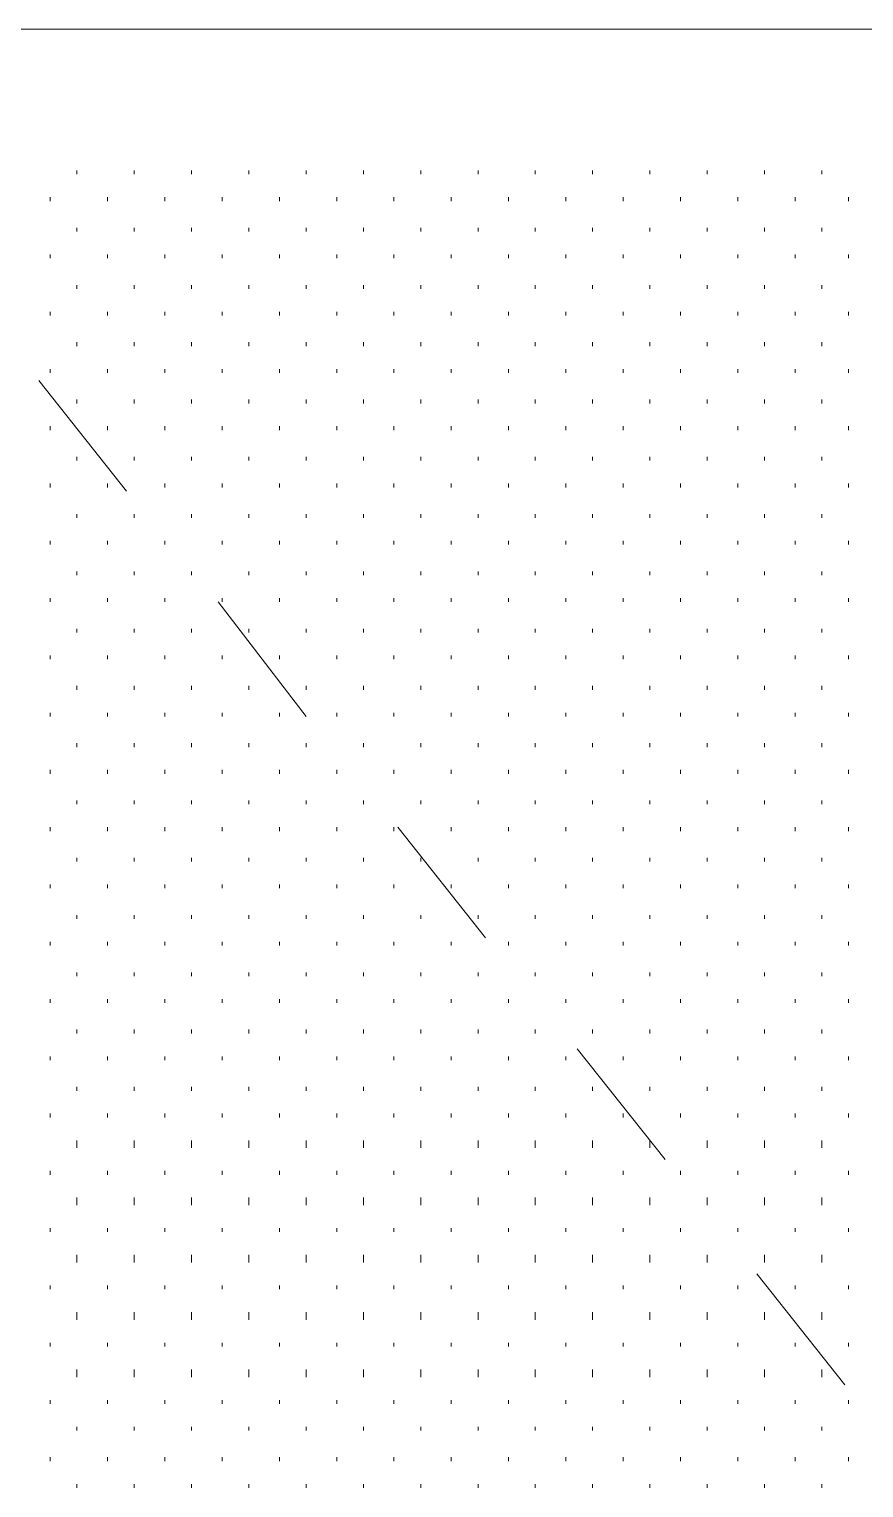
# Model space of a CAD drawing. Header units: inches. Extents: x -6061 to 13621, y -296 to 7483.
# Drawn here: x 12301.53 to 12319.03, y -60.05 to -29.46 of the extents above; entities that cross this region are included whole.
import ezdxf

# ---------------------------------------------------------------- set-up
doc = ezdxf.new("R2010")
doc.units = ezdxf.units.IN
doc.header["$MEASUREMENT"] = 0
doc.layers.get('0').update_dxf_attribs({"linetype": 'CONTINUOUS'})

msp = doc.modelspace()

# ---------------------------------------------------------------- linework, layer by layer
at = {"color": 7, "linetype": 'Continuous', "lineweight": 18, "true_color": 0x000007}
msp.add_line((12233.25347, -29.45513), (12336.32995, -29.45513), dxfattribs=at)
at = {"color": 7, "linetype": 'Continuous', "lineweight": 9, "true_color": 0x000007}
for p, q in [((12333.84714, -29.45513), (12297.80642, -29.45513)), ((12301.73085, -36.82345), (12303.57293, -39.14608)), ((12305.4951, -41.4687), (12307.33719, -43.87142)), ((12309.25936, -46.19404), (12311.10144, -48.51666)), ((12313.02361, -50.83929), (12314.86569, -53.16191)), ((12316.78786, -55.56463), (12318.62995, -57.88725))]:
    msp.add_line(p, q, dxfattribs=at)
at = {"color": 7, "linetype": 'Continuous', "lineweight": 9, "true_color": 0xffffff}
for p, q in [((12302.53176, -32.49857), (12302.53176, -32.41847)), ((12303.73311, -32.49857), (12303.73311, -32.41847)), ((12304.93447, -32.49857), (12304.93447, -32.41847)), ((12306.13583, -32.49857), (12306.13583, -32.41847)), ((12307.33719, -32.49857), (12307.33719, -32.41847)), ((12308.53854, -32.49857), (12308.53854, -32.41847)), ((12309.7399, -32.49857), (12309.7399, -32.41847)), ((12310.94126, -32.49857), (12310.94126, -32.41847)), ((12312.14262, -32.49857), (12312.14262, -32.41847)), ((12313.34397, -32.49857), (12313.34397, -32.41847)), ((12314.54533, -32.49857), (12314.54533, -32.41847)), ((12315.74669, -32.49857), (12315.74669, -32.41847)), ((12316.94805, -32.49857), (12316.94805, -32.41847)), ((12318.1494, -32.49857), (12318.1494, -32.41847)), ((12301.97112, -33.0592), (12301.97112, -32.97911)), ((12303.17248, -33.0592), (12303.17248, -32.97911)), ((12304.37384, -33.0592), (12304.37384, -32.97911)), ((12305.57519, -33.0592), (12305.57519, -32.97911)), ((12306.77655, -33.0592), (12306.77655, -32.97911)), ((12307.97791, -33.0592), (12307.97791, -32.97911)), ((12309.17927, -33.0592), (12309.17927, -32.97911)), ((12310.38062, -33.0592), (12310.38062, -32.97911)), ((12311.58198, -33.0592), (12311.58198, -32.97911)), ((12312.78334, -33.0592), (12312.78334, -32.97911)), ((12313.9847, -33.0592), (12313.9847, -32.97911)), ((12315.18605, -33.0592), (12315.18605, -32.97911)), ((12316.38741, -33.0592), (12316.38741, -32.97911)), ((12317.58877, -33.0592), (12317.58877, -32.97911)), ((12318.71004, -33.0592), (12318.71004, -32.97911)), ((12302.53176, -33.69992), (12302.53176, -33.61983)), ((12303.73311, -33.69992), (12303.73311, -33.61983)), ((12304.93447, -33.69992), (12304.93447, -33.61983)), ((12306.13583, -33.69992), (12306.13583, -33.61983)), ((12307.33719, -33.69992), (12307.33719, -33.61983)), ((12308.53854, -33.69992), (12308.53854, -33.61983)), ((12309.7399, -33.69992), (12309.7399, -33.61983)), ((12310.94126, -33.69992), (12310.94126, -33.61983)), ((12312.14262, -33.69992), (12312.14262, -33.61983)), ((12313.34397, -33.69992), (12313.34397, -33.61983)), ((12314.54533, -33.69992), (12314.54533, -33.61983)), ((12315.74669, -33.69992), (12315.74669, -33.61983)), ((12316.94805, -33.69992), (12316.94805, -33.61983)), ((12318.1494, -33.69992), (12318.1494, -33.61983)), ((12301.97112, -34.26056), (12301.97112, -34.18047)), ((12303.17248, -34.26056), (12303.17248, -34.18047)), ((12304.37384, -34.26056), (12304.37384, -34.18047)), ((12305.57519, -34.26056), (12305.57519, -34.18047)), ((12306.77655, -34.26056), (12306.77655, -34.18047)), ((12307.97791, -34.26056), (12307.97791, -34.18047)), ((12309.17927, -34.26056), (12309.17927, -34.18047)), ((12310.38062, -34.26056), (12310.38062, -34.18047)), ((12311.58198, -34.26056), (12311.58198, -34.18047)), ((12312.78334, -34.26056), (12312.78334, -34.18047)), ((12313.9847, -34.26056), (12313.9847, -34.18047)), ((12315.18605, -34.26056), (12315.18605, -34.18047)), ((12316.38741, -34.26056), (12316.38741, -34.18047)), ((12317.58877, -34.26056), (12317.58877, -34.18047)), ((12318.71004, -34.26056), (12318.71004, -34.18047)), ((12302.53176, -34.90128), (12302.53176, -34.82119)), ((12303.73311, -34.90128), (12303.73311, -34.82119)), ((12304.93447, -34.90128), (12304.93447, -34.82119)), ((12306.13583, -34.90128), (12306.13583, -34.82119)), ((12307.33719, -34.90128), (12307.33719, -34.82119)), ((12308.53854, -34.90128), (12308.53854, -34.82119)), ((12309.7399, -34.90128), (12309.7399, -34.82119)), ((12310.94126, -34.90128), (12310.94126, -34.82119)), ((12312.14262, -34.90128), (12312.14262, -34.82119)), ((12313.34397, -34.90128), (12313.34397, -34.82119)), ((12314.54533, -34.90128), (12314.54533, -34.82119)), ((12315.74669, -34.90128), (12315.74669, -34.82119)), ((12316.94805, -34.90128), (12316.94805, -34.82119)), ((12318.1494, -34.90128), (12318.1494, -34.82119)), ((12301.97112, -35.46191), (12301.97112, -35.38182)), ((12303.17248, -35.46191), (12303.17248, -35.38182)), ((12304.37384, -35.46191), (12304.37384, -35.38182)), ((12305.57519, -35.46191), (12305.57519, -35.38182)), ((12306.77655, -35.46191), (12306.77655, -35.38182)), ((12307.97791, -35.46191), (12307.97791, -35.38182)), ((12309.17927, -35.46191), (12309.17927, -35.38182)), ((12310.38062, -35.46191), (12310.38062, -35.38182)), ((12311.58198, -35.46191), (12311.58198, -35.38182)), ((12312.78334, -35.46191), (12312.78334, -35.38182)), ((12313.9847, -35.46191), (12313.9847, -35.38182)), ((12315.18605, -35.46191), (12315.18605, -35.38182)), ((12316.38741, -35.46191), (12316.38741, -35.38182)), ((12317.58877, -35.46191), (12317.58877, -35.38182)), ((12318.71004, -35.46191), (12318.71004, -35.38182)), ((12302.53176, -36.10264), (12302.53176, -36.02255)), ((12303.73311, -36.10264), (12303.73311, -36.02255)), ((12304.93447, -36.10264), (12304.93447, -36.02255)), ((12306.13583, -36.10264), (12306.13583, -36.02255)), ((12307.33719, -36.10264), (12307.33719, -36.02255)), ((12308.53854, -36.10264), (12308.53854, -36.02255)), ((12309.7399, -36.10264), (12309.7399, -36.02255)), ((12310.94126, -36.10264), (12310.94126, -36.02255)), ((12312.14262, -36.10264), (12312.14262, -36.02255)), ((12313.34397, -36.10264), (12313.34397, -36.02255)), ((12314.54533, -36.10264), (12314.54533, -36.02255)), ((12315.74669, -36.10264), (12315.74669, -36.02255)), ((12316.94805, -36.10264), (12316.94805, -36.02255)), ((12318.1494, -36.10264), (12318.1494, -36.02255)), ((12301.97112, -36.66327), (12301.97112, -36.58318)), ((12303.17248, -36.66327), (12303.17248, -36.58318)), ((12304.37384, -36.66327), (12304.37384, -36.58318)), ((12305.57519, -36.66327), (12305.57519, -36.58318)), ((12306.77655, -36.66327), (12306.77655, -36.58318)), ((12307.97791, -36.66327), (12307.97791, -36.58318)), ((12309.17927, -36.66327), (12309.17927, -36.58318)), ((12310.38062, -36.66327), (12310.38062, -36.58318)), ((12311.58198, -36.66327), (12311.58198, -36.58318)), ((12312.78334, -36.66327), (12312.78334, -36.58318)), ((12313.9847, -36.66327), (12313.9847, -36.58318)), ((12315.18605, -36.66327), (12315.18605, -36.58318)), ((12316.38741, -36.66327), (12316.38741, -36.58318)), ((12317.58877, -36.66327), (12317.58877, -36.58318)), ((12318.71004, -36.66327), (12318.71004, -36.58318)), ((12302.53176, -37.30399), (12302.53176, -37.2239)), ((12303.73311, -37.30399), (12303.73311, -37.2239)), ((12304.93447, -37.30399), (12304.93447, -37.2239)), ((12306.13583, -37.30399), (12306.13583, -37.2239)), ((12307.33719, -37.30399), (12307.33719, -37.2239)), ((12308.53854, -37.30399), (12308.53854, -37.2239)), ((12309.7399, -37.30399), (12309.7399, -37.2239)), ((12310.94126, -37.30399), (12310.94126, -37.2239)), ((12312.14262, -37.30399), (12312.14262, -37.2239)), ((12313.34397, -37.30399), (12313.34397, -37.2239)), ((12314.54533, -37.30399), (12314.54533, -37.2239)), ((12315.74669, -37.30399), (12315.74669, -37.2239)), ((12316.94805, -37.30399), (12316.94805, -37.2239)), ((12318.1494, -37.30399), (12318.1494, -37.2239)), ((12301.97112, -37.86463), (12301.97112, -37.78454)), ((12303.17248, -37.86463), (12303.17248, -37.78454)), ((12304.37384, -37.86463), (12304.37384, -37.78454)), ((12305.57519, -37.86463), (12305.57519, -37.78454)), ((12306.77655, -37.86463), (12306.77655, -37.78454)), ((12307.97791, -37.86463), (12307.97791, -37.78454)), ((12309.17927, -37.86463), (12309.17927, -37.78454)), ((12310.38062, -37.86463), (12310.38062, -37.78454)), ((12311.58198, -37.86463), (12311.58198, -37.78454)), ((12312.78334, -37.86463), (12312.78334, -37.78454)), ((12313.9847, -37.86463), (12313.9847, -37.78454)), ((12315.18605, -37.86463), (12315.18605, -37.78454)), ((12316.38741, -37.86463), (12316.38741, -37.78454)), ((12317.58877, -37.86463), (12317.58877, -37.78454)), ((12318.71004, -37.86463), (12318.71004, -37.78454)), ((12302.53176, -38.50535), (12302.53176, -38.42526)), ((12303.73311, -38.50535), (12303.73311, -38.42526)), ((12304.93447, -38.50535), (12304.93447, -38.42526)), ((12306.13583, -38.50535), (12306.13583, -38.42526)), ((12307.33719, -38.50535), (12307.33719, -38.42526)), ((12308.53854, -38.50535), (12308.53854, -38.42526)), ((12309.7399, -38.50535), (12309.7399, -38.42526)), ((12310.94126, -38.50535), (12310.94126, -38.42526)), ((12312.14262, -38.50535), (12312.14262, -38.42526)), ((12313.34397, -38.50535), (12313.34397, -38.42526)), ((12314.54533, -38.50535), (12314.54533, -38.42526)), ((12315.74669, -38.50535), (12315.74669, -38.42526)), ((12316.94805, -38.50535), (12316.94805, -38.42526)), ((12318.1494, -38.50535), (12318.1494, -38.42526)), ((12301.97112, -39.06599), (12301.97112, -38.9859)), ((12303.17248, -39.06599), (12303.17248, -38.9859)), ((12304.37384, -39.06599), (12304.37384, -38.9859)), ((12305.57519, -39.06599), (12305.57519, -38.9859)), ((12306.77655, -39.06599), (12306.77655, -38.9859)), ((12307.97791, -39.06599), (12307.97791, -38.9859)), ((12309.17927, -39.06599), (12309.17927, -38.9859)), ((12310.38062, -39.06599), (12310.38062, -38.9859)), ((12311.58198, -39.06599), (12311.58198, -38.9859)), ((12312.78334, -39.06599), (12312.78334, -38.9859)), ((12313.9847, -39.06599), (12313.9847, -38.9859)), ((12315.18605, -39.06599), (12315.18605, -38.9859)), ((12316.38741, -39.06599), (12316.38741, -38.9859)), ((12317.58877, -39.06599), (12317.58877, -38.9859)), ((12318.71004, -39.06599), (12318.71004, -38.9859)), ((12302.53176, -39.70671), (12302.53176, -39.62662)), ((12303.73311, -39.70671), (12303.73311, -39.62662)), ((12304.93447, -39.70671), (12304.93447, -39.62662)), ((12306.13583, -39.70671), (12306.13583, -39.62662)), ((12307.33719, -39.70671), (12307.33719, -39.62662)), ((12308.53854, -39.70671), (12308.53854, -39.62662)), ((12309.7399, -39.70671), (12309.7399, -39.62662)), ((12310.94126, -39.70671), (12310.94126, -39.62662)), ((12312.14262, -39.70671), (12312.14262, -39.62662)), ((12313.34397, -39.70671), (12313.34397, -39.62662)), ((12314.54533, -39.70671), (12314.54533, -39.62662)), ((12315.74669, -39.70671), (12315.74669, -39.62662)), ((12316.94805, -39.70671), (12316.94805, -39.62662)), ((12318.1494, -39.70671), (12318.1494, -39.62662)), ((12301.97112, -40.26734), (12301.97112, -40.18725)), ((12303.17248, -40.26734), (12303.17248, -40.18725)), ((12304.37384, -40.26734), (12304.37384, -40.18725)), ((12305.57519, -40.26734), (12305.57519, -40.18725)), ((12306.77655, -40.26734), (12306.77655, -40.18725)), ((12307.97791, -40.26734), (12307.97791, -40.18725)), ((12309.17927, -40.26734), (12309.17927, -40.18725)), ((12310.38062, -40.26734), (12310.38062, -40.18725)), ((12311.58198, -40.26734), (12311.58198, -40.18725)), ((12312.78334, -40.26734), (12312.78334, -40.18725)), ((12313.9847, -40.26734), (12313.9847, -40.18725)), ((12315.18605, -40.26734), (12315.18605, -40.18725)), ((12316.38741, -40.26734), (12316.38741, -40.18725)), ((12317.58877, -40.26734), (12317.58877, -40.18725)), ((12318.71004, -40.26734), (12318.71004, -40.18725)), ((12302.53176, -40.90807), (12302.53176, -40.82798)), ((12303.73311, -40.90807), (12303.73311, -40.82798)), ((12304.93447, -40.90807), (12304.93447, -40.82798)), ((12306.13583, -40.90807), (12306.13583, -40.82798)), ((12307.33719, -40.90807), (12307.33719, -40.82798)), ((12308.53854, -40.90807), (12308.53854, -40.82798)), ((12309.7399, -40.90807), (12309.7399, -40.82798)), ((12310.94126, -40.90807), (12310.94126, -40.82798)), ((12312.14262, -40.90807), (12312.14262, -40.82798)), ((12313.34397, -40.90807), (12313.34397, -40.82798)), ((12314.54533, -40.90807), (12314.54533, -40.82798)), ((12315.74669, -40.90807), (12315.74669, -40.82798)), ((12316.94805, -40.90807), (12316.94805, -40.82798)), ((12318.1494, -40.90807), (12318.1494, -40.82798)), ((12301.97112, -41.4687), (12301.97112, -41.38861)), ((12303.17248, -41.4687), (12303.17248, -41.38861)), ((12304.37384, -41.4687), (12304.37384, -41.38861)), ((12305.57519, -41.4687), (12305.57519, -41.38861)), ((12306.77655, -41.4687), (12306.77655, -41.38861)), ((12307.97791, -41.4687), (12307.97791, -41.38861)), ((12309.17927, -41.4687), (12309.17927, -41.38861)), ((12310.38062, -41.4687), (12310.38062, -41.38861)), ((12311.58198, -41.4687), (12311.58198, -41.38861)), ((12312.78334, -41.4687), (12312.78334, -41.38861)), ((12313.9847, -41.4687), (12313.9847, -41.38861)), ((12315.18605, -41.4687), (12315.18605, -41.38861)), ((12316.38741, -41.4687), (12316.38741, -41.38861)), ((12317.58877, -41.4687), (12317.58877, -41.38861)), ((12318.71004, -41.4687), (12318.71004, -41.38861)), ((12302.53176, -42.10942), (12302.53176, -42.02933)), ((12303.73311, -42.10942), (12303.73311, -42.02933)), ((12304.93447, -42.10942), (12304.93447, -42.02933)), ((12306.13583, -42.10942), (12306.13583, -42.02933)), ((12307.33719, -42.10942), (12307.33719, -42.02933)), ((12308.53854, -42.10942), (12308.53854, -42.02933)), ((12309.7399, -42.10942), (12309.7399, -42.02933)), ((12310.94126, -42.10942), (12310.94126, -42.02933)), ((12312.14262, -42.10942), (12312.14262, -42.02933)), ((12313.34397, -42.10942), (12313.34397, -42.02933)), ((12314.54533, -42.10942), (12314.54533, -42.02933)), ((12315.74669, -42.10942), (12315.74669, -42.02933)), ((12316.94805, -42.10942), (12316.94805, -42.02933)), ((12318.1494, -42.10942), (12318.1494, -42.02933)), ((12301.97112, -42.67006), (12301.97112, -42.58997)), ((12303.17248, -42.67006), (12303.17248, -42.58997)), ((12304.37384, -42.67006), (12304.37384, -42.58997)), ((12305.57519, -42.67006), (12305.57519, -42.58997)), ((12306.77655, -42.67006), (12306.77655, -42.58997)), ((12307.97791, -42.67006), (12307.97791, -42.58997)), ((12309.17927, -42.67006), (12309.17927, -42.58997)), ((12310.38062, -42.67006), (12310.38062, -42.58997)), ((12311.58198, -42.67006), (12311.58198, -42.58997)), ((12312.78334, -42.67006), (12312.78334, -42.58997)), ((12313.9847, -42.67006), (12313.9847, -42.58997)), ((12315.18605, -42.67006), (12315.18605, -42.58997)), ((12316.38741, -42.67006), (12316.38741, -42.58997)), ((12317.58877, -42.67006), (12317.58877, -42.58997)), ((12318.71004, -42.67006), (12318.71004, -42.58997)), ((12302.53176, -43.31078), (12302.53176, -43.23069)), ((12303.73311, -43.31078), (12303.73311, -43.23069)), ((12304.93447, -43.31078), (12304.93447, -43.23069)), ((12306.13583, -43.31078), (12306.13583, -43.23069)), ((12307.33719, -43.31078), (12307.33719, -43.23069)), ((12308.53854, -43.31078), (12308.53854, -43.23069)), ((12309.7399, -43.31078), (12309.7399, -43.23069)), ((12310.94126, -43.31078), (12310.94126, -43.23069)), ((12312.14262, -43.31078), (12312.14262, -43.23069)), ((12313.34397, -43.31078), (12313.34397, -43.23069)), ((12314.54533, -43.31078), (12314.54533, -43.23069)), ((12315.74669, -43.31078), (12315.74669, -43.23069)), ((12316.94805, -43.31078), (12316.94805, -43.23069)), ((12318.1494, -43.31078), (12318.1494, -43.23069)), ((12301.97112, -43.87142), (12301.97112, -43.79133)), ((12303.17248, -43.87142), (12303.17248, -43.79133)), ((12304.37384, -43.87142), (12304.37384, -43.79133)), ((12305.57519, -43.87142), (12305.57519, -43.79133)), ((12306.77655, -43.87142), (12306.77655, -43.79133)), ((12307.97791, -43.87142), (12307.97791, -43.79133)), ((12309.17927, -43.87142), (12309.17927, -43.79133)), ((12310.38062, -43.87142), (12310.38062, -43.79133)), ((12311.58198, -43.87142), (12311.58198, -43.79133)), ((12312.78334, -43.87142), (12312.78334, -43.79133)), ((12313.9847, -43.87142), (12313.9847, -43.79133)), ((12315.18605, -43.87142), (12315.18605, -43.79133)), ((12316.38741, -43.87142), (12316.38741, -43.79133)), ((12317.58877, -43.87142), (12317.58877, -43.79133)), ((12318.71004, -43.87142), (12318.71004, -43.79133)), ((12302.53176, -44.51214), (12302.53176, -44.43205)), ((12303.73311, -44.51214), (12303.73311, -44.43205)), ((12304.93447, -44.51214), (12304.93447, -44.43205)), ((12306.13583, -44.51214), (12306.13583, -44.43205)), ((12307.33719, -44.51214), (12307.33719, -44.43205)), ((12308.53854, -44.51214), (12308.53854, -44.43205)), ((12309.7399, -44.51214), (12309.7399, -44.43205)), ((12310.94126, -44.51214), (12310.94126, -44.43205)), ((12312.14262, -44.51214), (12312.14262, -44.43205)), ((12313.34397, -44.51214), (12313.34397, -44.43205)), ((12314.54533, -44.51214), (12314.54533, -44.43205)), ((12315.74669, -44.51214), (12315.74669, -44.43205)), ((12316.94805, -44.51214), (12316.94805, -44.43205)), ((12318.1494, -44.51214), (12318.1494, -44.43205)), ((12301.97112, -45.07277), (12301.97112, -44.99268)), ((12303.17248, -45.07277), (12303.17248, -44.99268)), ((12304.37384, -45.07277), (12304.37384, -44.99268)), ((12305.57519, -45.07277), (12305.57519, -44.99268)), ((12306.77655, -45.07277), (12306.77655, -44.99268)), ((12307.97791, -45.07277), (12307.97791, -44.99268)), ((12309.17927, -45.07277), (12309.17927, -44.99268)), ((12310.38062, -45.07277), (12310.38062, -44.99268)), ((12311.58198, -45.07277), (12311.58198, -44.99268)), ((12312.78334, -45.07277), (12312.78334, -44.99268)), ((12313.9847, -45.07277), (12313.9847, -44.99268)), ((12315.18605, -45.07277), (12315.18605, -44.99268)), ((12316.38741, -45.07277), (12316.38741, -44.99268)), ((12317.58877, -45.07277), (12317.58877, -44.99268)), ((12318.71004, -45.07277), (12318.71004, -44.99268)), ((12302.53176, -45.7135), (12302.53176, -45.63341)), ((12303.73311, -45.7135), (12303.73311, -45.63341)), ((12304.93447, -45.7135), (12304.93447, -45.63341)), ((12306.13583, -45.7135), (12306.13583, -45.63341)), ((12307.33719, -45.7135), (12307.33719, -45.63341)), ((12308.53854, -45.7135), (12308.53854, -45.63341)), ((12309.7399, -45.7135), (12309.7399, -45.63341)), ((12310.94126, -45.7135), (12310.94126, -45.63341)), ((12312.14262, -45.7135), (12312.14262, -45.63341)), ((12313.34397, -45.7135), (12313.34397, -45.63341)), ((12314.54533, -45.7135), (12314.54533, -45.63341)), ((12315.74669, -45.7135), (12315.74669, -45.63341)), ((12316.94805, -45.7135), (12316.94805, -45.63341)), ((12318.1494, -45.7135), (12318.1494, -45.63341)), ((12301.97112, -46.27413), (12301.97112, -46.19404)), ((12303.17248, -46.27413), (12303.17248, -46.19404)), ((12304.37384, -46.27413), (12304.37384, -46.19404)), ((12305.57519, -46.27413), (12305.57519, -46.19404)), ((12306.77655, -46.27413), (12306.77655, -46.19404)), ((12307.97791, -46.27413), (12307.97791, -46.19404)), ((12309.17927, -46.27413), (12309.17927, -46.19404)), ((12310.38062, -46.27413), (12310.38062, -46.19404)), ((12311.58198, -46.27413), (12311.58198, -46.19404)), ((12312.78334, -46.27413), (12312.78334, -46.19404)), ((12313.9847, -46.27413), (12313.9847, -46.19404)), ((12315.18605, -46.27413), (12315.18605, -46.19404)), ((12316.38741, -46.27413), (12316.38741, -46.19404)), ((12317.58877, -46.27413), (12317.58877, -46.19404)), ((12318.71004, -46.27413), (12318.71004, -46.19404)), ((12302.53176, -46.91485), (12302.53176, -46.83476)), ((12303.73311, -46.91485), (12303.73311, -46.83476)), ((12304.93447, -46.91485), (12304.93447, -46.83476)), ((12306.13583, -46.91485), (12306.13583, -46.83476)), ((12307.33719, -46.91485), (12307.33719, -46.83476)), ((12308.53854, -46.91485), (12308.53854, -46.83476)), ((12309.7399, -46.91485), (12309.7399, -46.83476)), ((12310.94126, -46.91485), (12310.94126, -46.83476)), ((12312.14262, -46.91485), (12312.14262, -46.83476)), ((12313.34397, -46.91485), (12313.34397, -46.83476)), ((12314.54533, -46.91485), (12314.54533, -46.83476)), ((12315.74669, -46.91485), (12315.74669, -46.83476)), ((12316.94805, -46.91485), (12316.94805, -46.83476)), ((12318.1494, -46.91485), (12318.1494, -46.83476)), ((12301.97112, -47.47549), (12301.97112, -47.3954)), ((12303.17248, -47.47549), (12303.17248, -47.3954)), ((12304.37384, -47.47549), (12304.37384, -47.3954)), ((12305.57519, -47.47549), (12305.57519, -47.3954)), ((12306.77655, -47.47549), (12306.77655, -47.3954)), ((12307.97791, -47.47549), (12307.97791, -47.3954)), ((12309.17927, -47.47549), (12309.17927, -47.3954)), ((12310.38062, -47.47549), (12310.38062, -47.3954)), ((12311.58198, -47.47549), (12311.58198, -47.3954)), ((12312.78334, -47.47549), (12312.78334, -47.3954)), ((12313.9847, -47.47549), (12313.9847, -47.3954)), ((12315.18605, -47.47549), (12315.18605, -47.3954)), ((12316.38741, -47.47549), (12316.38741, -47.3954)), ((12317.58877, -47.47549), (12317.58877, -47.3954)), ((12318.71004, -47.47549), (12318.71004, -47.3954)), ((12302.53176, -48.11621), (12302.53176, -48.03612)), ((12303.73311, -48.11621), (12303.73311, -48.03612)), ((12304.93447, -48.11621), (12304.93447, -48.03612)), ((12306.13583, -48.11621), (12306.13583, -48.03612)), ((12307.33719, -48.11621), (12307.33719, -48.03612)), ((12308.53854, -48.11621), (12308.53854, -48.03612)), ((12309.7399, -48.11621), (12309.7399, -48.03612)), ((12310.94126, -48.11621), (12310.94126, -48.03612)), ((12312.14262, -48.11621), (12312.14262, -48.03612)), ((12313.34397, -48.11621), (12313.34397, -48.03612)), ((12314.54533, -48.11621), (12314.54533, -48.03612)), ((12315.74669, -48.11621), (12315.74669, -48.03612)), ((12316.94805, -48.11621), (12316.94805, -48.03612)), ((12318.1494, -48.11621), (12318.1494, -48.03612)), ((12301.97112, -48.67685), (12301.97112, -48.59676)), ((12303.17248, -48.67685), (12303.17248, -48.59676)), ((12304.37384, -48.67685), (12304.37384, -48.59676)), ((12305.57519, -48.67685), (12305.57519, -48.59676)), ((12306.77655, -48.67685), (12306.77655, -48.59676)), ((12307.97791, -48.67685), (12307.97791, -48.59676)), ((12309.17927, -48.67685), (12309.17927, -48.59676)), ((12310.38062, -48.67685), (12310.38062, -48.59676)), ((12311.58198, -48.67685), (12311.58198, -48.59676)), ((12312.78334, -48.67685), (12312.78334, -48.59676)), ((12313.9847, -48.67685), (12313.9847, -48.59676)), ((12315.18605, -48.67685), (12315.18605, -48.59676)), ((12316.38741, -48.67685), (12316.38741, -48.59676)), ((12317.58877, -48.67685), (12317.58877, -48.59676)), ((12318.71004, -48.67685), (12318.71004, -48.59676)), ((12302.53176, -49.31757), (12302.53176, -49.23748)), ((12303.73311, -49.31757), (12303.73311, -49.23748)), ((12304.93447, -49.31757), (12304.93447, -49.23748)), ((12306.13583, -49.31757), (12306.13583, -49.23748)), ((12307.33719, -49.31757), (12307.33719, -49.23748)), ((12308.53854, -49.31757), (12308.53854, -49.23748)), ((12309.7399, -49.31757), (12309.7399, -49.23748)), ((12310.94126, -49.31757), (12310.94126, -49.23748)), ((12312.14262, -49.31757), (12312.14262, -49.23748)), ((12313.34397, -49.31757), (12313.34397, -49.23748)), ((12314.54533, -49.31757), (12314.54533, -49.23748)), ((12315.74669, -49.31757), (12315.74669, -49.23748)), ((12316.94805, -49.31757), (12316.94805, -49.23748)), ((12318.1494, -49.31757), (12318.1494, -49.23748)), ((12301.97112, -49.8782), (12301.97112, -49.79811)), ((12303.17248, -49.8782), (12303.17248, -49.79811)), ((12304.37384, -49.8782), (12304.37384, -49.79811)), ((12305.57519, -49.8782), (12305.57519, -49.79811)), ((12306.77655, -49.8782), (12306.77655, -49.79811)), ((12307.97791, -49.8782), (12307.97791, -49.79811)), ((12309.17927, -49.8782), (12309.17927, -49.79811)), ((12310.38062, -49.8782), (12310.38062, -49.79811)), ((12311.58198, -49.8782), (12311.58198, -49.79811)), ((12312.78334, -49.8782), (12312.78334, -49.79811)), ((12313.9847, -49.8782), (12313.9847, -49.79811)), ((12315.18605, -49.8782), (12315.18605, -49.79811)), ((12316.38741, -49.8782), (12316.38741, -49.79811)), ((12317.58877, -49.8782), (12317.58877, -49.79811)), ((12318.71004, -49.8782), (12318.71004, -49.79811)), ((12302.53176, -50.51893), (12302.53176, -50.43884)), ((12303.73311, -50.51893), (12303.73311, -50.43884)), ((12304.93447, -50.51893), (12304.93447, -50.43884)), ((12306.13583, -50.51893), (12306.13583, -50.43884)), ((12307.33719, -50.51893), (12307.33719, -50.43884)), ((12308.53854, -50.51893), (12308.53854, -50.43884)), ((12309.7399, -50.51893), (12309.7399, -50.43884)), ((12310.94126, -50.51893), (12310.94126, -50.43884)), ((12312.14262, -50.51893), (12312.14262, -50.43884)), ((12313.34397, -50.51893), (12313.34397, -50.43884)), ((12314.54533, -50.51893), (12314.54533, -50.43884)), ((12315.74669, -50.51893), (12315.74669, -50.43884)), ((12316.94805, -50.51893), (12316.94805, -50.43884)), ((12318.1494, -50.51893), (12318.1494, -50.43884)), ((12301.97112, -51.07956), (12301.97112, -50.99947)), ((12303.17248, -51.07956), (12303.17248, -50.99947)), ((12304.37384, -51.07956), (12304.37384, -50.99947)), ((12305.57519, -51.07956), (12305.57519, -50.99947)), ((12306.77655, -51.07956), (12306.77655, -50.99947)), ((12307.97791, -51.07956), (12307.97791, -50.99947)), ((12309.17927, -51.07956), (12309.17927, -50.99947)), ((12310.38062, -51.07956), (12310.38062, -50.99947)), ((12311.58198, -51.07956), (12311.58198, -50.99947)), ((12312.78334, -51.07956), (12312.78334, -50.99947)), ((12313.9847, -51.07956), (12313.9847, -50.99947)), ((12315.18605, -51.07956), (12315.18605, -50.99947)), ((12316.38741, -51.07956), (12316.38741, -50.99947)), ((12317.58877, -51.07956), (12317.58877, -50.99947)), ((12318.71004, -51.07956), (12318.71004, -50.99947)), ((12302.53176, -51.72028), (12302.53176, -51.64019)), ((12303.73311, -51.72028), (12303.73311, -51.64019)), ((12304.93447, -51.72028), (12304.93447, -51.64019)), ((12306.13583, -51.72028), (12306.13583, -51.64019)), ((12307.33719, -51.72028), (12307.33719, -51.64019)), ((12308.53854, -51.72028), (12308.53854, -51.64019)), ((12309.7399, -51.72028), (12309.7399, -51.64019)), ((12310.94126, -51.72028), (12310.94126, -51.64019)), ((12312.14262, -51.72028), (12312.14262, -51.64019)), ((12313.34397, -51.72028), (12313.34397, -51.64019)), ((12314.54533, -51.72028), (12314.54533, -51.64019)), ((12315.74669, -51.72028), (12315.74669, -51.64019)), ((12316.94805, -51.72028), (12316.94805, -51.64019)), ((12318.1494, -51.72028), (12318.1494, -51.64019)), ((12301.97112, -52.28092), (12301.97112, -52.20083)), ((12303.17248, -52.28092), (12303.17248, -52.20083)), ((12304.37384, -52.28092), (12304.37384, -52.20083)), ((12305.57519, -52.28092), (12305.57519, -52.20083)), ((12306.77655, -52.28092), (12306.77655, -52.20083)), ((12307.97791, -52.28092), (12307.97791, -52.20083)), ((12309.17927, -52.28092), (12309.17927, -52.20083)), ((12310.38062, -52.28092), (12310.38062, -52.20083)), ((12311.58198, -52.28092), (12311.58198, -52.20083)), ((12312.78334, -52.28092), (12312.78334, -52.20083)), ((12313.9847, -52.28092), (12313.9847, -52.20083)), ((12315.18605, -52.28092), (12315.18605, -52.20083)), ((12316.38741, -52.28092), (12316.38741, -52.20083)), ((12317.58877, -52.28092), (12317.58877, -52.20083)), ((12318.71004, -52.28092), (12318.71004, -52.20083)), ((12302.53176, -52.92164), (12302.53176, -52.76146)), ((12303.73311, -52.92164), (12303.73311, -52.76146)), ((12304.93447, -52.92164), (12304.93447, -52.76146)), ((12306.13583, -52.92164), (12306.13583, -52.76146)), ((12307.33719, -52.92164), (12307.33719, -52.76146)), ((12308.53854, -52.92164), (12308.53854, -52.76146)), ((12309.7399, -52.92164), (12309.7399, -52.76146)), ((12310.94126, -52.92164), (12310.94126, -52.76146)), ((12312.14262, -52.92164), (12312.14262, -52.76146)), ((12313.34397, -52.92164), (12313.34397, -52.76146)), ((12314.54533, -52.92164), (12314.54533, -52.76146)), ((12315.74669, -52.92164), (12315.74669, -52.76146)), ((12316.94805, -52.92164), (12316.94805, -52.76146)), ((12318.1494, -52.92164), (12318.1494, -52.76146)), ((12301.97112, -53.48228), (12301.97112, -53.40219)), ((12303.17248, -53.48228), (12303.17248, -53.40219)), ((12304.37384, -53.48228), (12304.37384, -53.40219)), ((12305.57519, -53.48228), (12305.57519, -53.40219)), ((12306.77655, -53.48228), (12306.77655, -53.40219)), ((12307.97791, -53.48228), (12307.97791, -53.40219)), ((12309.17927, -53.48228), (12309.17927, -53.40219)), ((12310.38062, -53.48228), (12310.38062, -53.40219)), ((12311.58198, -53.48228), (12311.58198, -53.40219)), ((12312.78334, -53.48228), (12312.78334, -53.40219)), ((12313.9847, -53.48228), (12313.9847, -53.40219)), ((12315.18605, -53.48228), (12315.18605, -53.40219)), ((12316.38741, -53.48228), (12316.38741, -53.40219)), ((12317.58877, -53.48228), (12317.58877, -53.40219)), ((12318.71004, -53.48228), (12318.71004, -53.40219)), ((12302.53176, -54.123), (12302.53176, -53.96282)), ((12303.73311, -54.123), (12303.73311, -53.96282)), ((12304.93447, -54.123), (12304.93447, -53.96282)), ((12306.13583, -54.123), (12306.13583, -53.96282)), ((12307.33719, -54.123), (12307.33719, -53.96282)), ((12308.53854, -54.123), (12308.53854, -53.96282)), ((12309.7399, -54.123), (12309.7399, -53.96282)), ((12310.94126, -54.123), (12310.94126, -53.96282)), ((12312.14262, -54.123), (12312.14262, -53.96282)), ((12313.34397, -54.123), (12313.34397, -53.96282)), ((12314.54533, -54.123), (12314.54533, -53.96282)), ((12315.74669, -54.123), (12315.74669, -53.96282)), ((12316.94805, -54.123), (12316.94805, -53.96282)), ((12318.1494, -54.123), (12318.1494, -53.96282)), ((12301.97112, -54.68363), (12301.97112, -54.60354)), ((12303.17248, -54.68363), (12303.17248, -54.60354)), ((12304.37384, -54.68363), (12304.37384, -54.60354)), ((12305.57519, -54.68363), (12305.57519, -54.60354)), ((12306.77655, -54.68363), (12306.77655, -54.60354)), ((12307.97791, -54.68363), (12307.97791, -54.60354)), ((12309.17927, -54.68363), (12309.17927, -54.60354)), ((12310.38062, -54.68363), (12310.38062, -54.60354)), ((12311.58198, -54.68363), (12311.58198, -54.60354)), ((12312.78334, -54.68363), (12312.78334, -54.60354)), ((12313.9847, -54.68363), (12313.9847, -54.60354)), ((12315.18605, -54.68363), (12315.18605, -54.60354)), ((12316.38741, -54.68363), (12316.38741, -54.60354)), ((12317.58877, -54.68363), (12317.58877, -54.60354)), ((12318.71004, -54.68363), (12318.71004, -54.60354)), ((12302.53176, -55.32436), (12302.53176, -55.16418)), ((12303.73311, -55.32436), (12303.73311, -55.16418)), ((12304.93447, -55.32436), (12304.93447, -55.16418)), ((12306.13583, -55.32436), (12306.13583, -55.16418)), ((12307.33719, -55.32436), (12307.33719, -55.16418)), ((12308.53854, -55.32436), (12308.53854, -55.16418)), ((12309.7399, -55.32436), (12309.7399, -55.16418)), ((12310.94126, -55.32436), (12310.94126, -55.16418)), ((12312.14262, -55.32436), (12312.14262, -55.16418)), ((12313.34397, -55.32436), (12313.34397, -55.16418)), ((12314.54533, -55.32436), (12314.54533, -55.16418)), ((12315.74669, -55.32436), (12315.74669, -55.16418)), ((12316.94805, -55.32436), (12316.94805, -55.16418)), ((12318.1494, -55.32436), (12318.1494, -55.16418)), ((12301.97112, -55.88499), (12301.97112, -55.8049)), ((12303.17248, -55.88499), (12303.17248, -55.8049)), ((12304.37384, -55.88499), (12304.37384, -55.8049)), ((12305.57519, -55.88499), (12305.57519, -55.8049)), ((12306.77655, -55.88499), (12306.77655, -55.8049)), ((12307.97791, -55.88499), (12307.97791, -55.8049)), ((12309.17927, -55.88499), (12309.17927, -55.8049)), ((12310.38062, -55.88499), (12310.38062, -55.8049)), ((12311.58198, -55.88499), (12311.58198, -55.8049)), ((12312.78334, -55.88499), (12312.78334, -55.8049)), ((12313.9847, -55.88499), (12313.9847, -55.8049)), ((12315.18605, -55.88499), (12315.18605, -55.8049)), ((12316.38741, -55.88499), (12316.38741, -55.8049)), ((12317.58877, -55.88499), (12317.58877, -55.8049)), ((12318.71004, -55.88499), (12318.71004, -55.8049)), ((12302.53176, -56.52571), (12302.53176, -56.36553)), ((12303.73311, -56.52571), (12303.73311, -56.36553)), ((12304.93447, -56.52571), (12304.93447, -56.36553)), ((12306.13583, -56.52571), (12306.13583, -56.36553)), ((12307.33719, -56.52571), (12307.33719, -56.36553)), ((12308.53854, -56.52571), (12308.53854, -56.36553)), ((12309.7399, -56.52571), (12309.7399, -56.36553)), ((12310.94126, -56.52571), (12310.94126, -56.36553)), ((12312.14262, -56.52571), (12312.14262, -56.36553)), ((12313.34397, -56.52571), (12313.34397, -56.36553)), ((12314.54533, -56.52571), (12314.54533, -56.36553)), ((12315.74669, -56.52571), (12315.74669, -56.36553)), ((12316.94805, -56.52571), (12316.94805, -56.36553)), ((12318.1494, -56.52571), (12318.1494, -56.36553)), ((12301.97112, -57.08635), (12301.97112, -57.00626)), ((12303.17248, -57.08635), (12303.17248, -57.00626)), ((12304.37384, -57.08635), (12304.37384, -57.00626)), ((12305.57519, -57.08635), (12305.57519, -57.00626)), ((12306.77655, -57.08635), (12306.77655, -57.00626)), ((12307.97791, -57.08635), (12307.97791, -57.00626)), ((12309.17927, -57.08635), (12309.17927, -57.00626)), ((12310.38062, -57.08635), (12310.38062, -57.00626)), ((12311.58198, -57.08635), (12311.58198, -57.00626)), ((12312.78334, -57.08635), (12312.78334, -57.00626)), ((12313.9847, -57.08635), (12313.9847, -57.00626)), ((12315.18605, -57.08635), (12315.18605, -57.00626)), ((12316.38741, -57.08635), (12316.38741, -57.00626)), ((12317.58877, -57.08635), (12317.58877, -57.00626)), ((12318.71004, -57.08635), (12318.71004, -57.00626)), ((12302.53176, -57.72707), (12302.53176, -57.56689)), ((12303.73311, -57.72707), (12303.73311, -57.56689)), ((12304.93447, -57.72707), (12304.93447, -57.56689)), ((12306.13583, -57.72707), (12306.13583, -57.56689)), ((12307.33719, -57.72707), (12307.33719, -57.56689)), ((12308.53854, -57.72707), (12308.53854, -57.56689)), ((12309.7399, -57.72707), (12309.7399, -57.56689)), ((12310.94126, -57.72707), (12310.94126, -57.56689)), ((12312.14262, -57.72707), (12312.14262, -57.56689)), ((12313.34397, -57.72707), (12313.34397, -57.56689)), ((12314.54533, -57.72707), (12314.54533, -57.56689)), ((12315.74669, -57.72707), (12315.74669, -57.56689)), ((12316.94805, -57.72707), (12316.94805, -57.56689)), ((12318.1494, -57.72707), (12318.1494, -57.56689)), ((12301.97112, -58.28771), (12301.97112, -58.20761)), ((12303.17248, -58.28771), (12303.17248, -58.20761)), ((12304.37384, -58.28771), (12304.37384, -58.20761)), ((12305.57519, -58.28771), (12305.57519, -58.20761)), ((12306.77655, -58.28771), (12306.77655, -58.20761)), ((12307.97791, -58.28771), (12307.97791, -58.20761)), ((12309.17927, -58.28771), (12309.17927, -58.20761)), ((12310.38062, -58.28771), (12310.38062, -58.20761)), ((12311.58198, -58.28771), (12311.58198, -58.20761)), ((12312.78334, -58.28771), (12312.78334, -58.20761)), ((12313.9847, -58.28771), (12313.9847, -58.20761)), ((12315.18605, -58.28771), (12315.18605, -58.20761)), ((12316.38741, -58.28771), (12316.38741, -58.20761)), ((12317.58877, -58.28771), (12317.58877, -58.20761)), ((12318.71004, -58.28771), (12318.71004, -58.20761)), ((12302.53176, -58.84834), (12302.53176, -58.76825)), ((12303.73311, -58.84834), (12303.73311, -58.76825)), ((12304.93447, -58.84834), (12304.93447, -58.76825)), ((12306.13583, -58.84834), (12306.13583, -58.76825)), ((12307.33719, -58.84834), (12307.33719, -58.76825)), ((12308.53854, -58.84834), (12308.53854, -58.76825)), ((12309.7399, -58.84834), (12309.7399, -58.76825)), ((12310.94126, -58.84834), (12310.94126, -58.76825)), ((12312.14262, -58.84834), (12312.14262, -58.76825)), ((12313.34397, -58.84834), (12313.34397, -58.76825)), ((12314.54533, -58.84834), (12314.54533, -58.76825)), ((12315.74669, -58.84834), (12315.74669, -58.76825)), ((12316.94805, -58.84834), (12316.94805, -58.76825)), ((12318.1494, -58.84834), (12318.1494, -58.76825)), ((12301.97112, -59.48906), (12301.97112, -59.40897)), ((12303.17248, -59.48906), (12303.17248, -59.40897)), ((12304.37384, -59.48906), (12304.37384, -59.40897)), ((12305.57519, -59.48906), (12305.57519, -59.40897)), ((12306.77655, -59.48906), (12306.77655, -59.40897)), ((12307.97791, -59.48906), (12307.97791, -59.40897)), ((12309.17927, -59.48906), (12309.17927, -59.40897)), ((12310.38062, -59.48906), (12310.38062, -59.40897)), ((12311.58198, -59.48906), (12311.58198, -59.40897)), ((12312.78334, -59.48906), (12312.78334, -59.40897)), ((12313.9847, -59.48906), (12313.9847, -59.40897)), ((12315.18605, -59.48906), (12315.18605, -59.40897)), ((12316.38741, -59.48906), (12316.38741, -59.40897)), ((12317.58877, -59.48906), (12317.58877, -59.40897)), ((12318.71004, -59.48906), (12318.71004, -59.40897)), ((12302.53176, -60.0497), (12302.53176, -59.96961)), ((12303.73311, -60.0497), (12303.73311, -59.96961)), ((12304.93447, -60.0497), (12304.93447, -59.96961)), ((12306.13583, -60.0497), (12306.13583, -59.96961)), ((12307.33719, -60.0497), (12307.33719, -59.96961)), ((12308.53854, -60.0497), (12308.53854, -59.96961)), ((12309.7399, -60.0497), (12309.7399, -59.96961)), ((12310.94126, -60.0497), (12310.94126, -59.96961)), ((12312.14262, -60.0497), (12312.14262, -59.96961)), ((12313.34397, -60.0497), (12313.34397, -59.96961)), ((12314.54533, -60.0497), (12314.54533, -59.96961)), ((12315.74669, -60.0497), (12315.74669, -59.96961)), ((12316.94805, -60.0497), (12316.94805, -59.96961)), ((12318.1494, -60.0497), (12318.1494, -59.96961))]:
    msp.add_line(p, q, dxfattribs=at)

doc.saveas('drawing.dxf')
